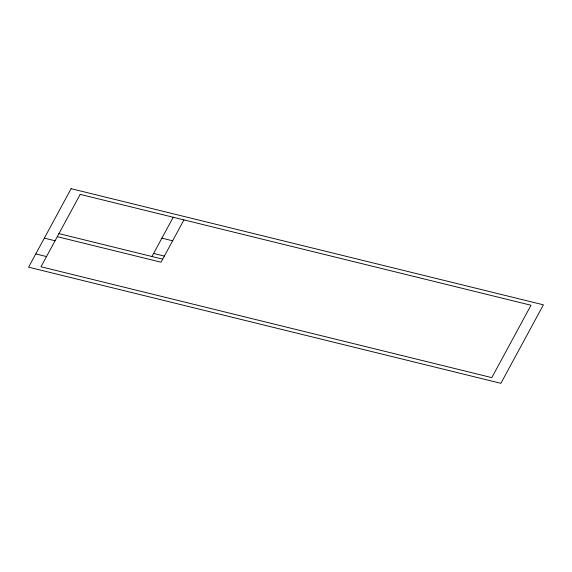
<?xml version="1.0" encoding="UTF-8"?>
<svg xmlns="http://www.w3.org/2000/svg" width="572" height="572" viewBox="0 0 572 572"><rect width="100%" height="100%" fill="white"/><g stroke="black" fill="none" stroke-linecap="round" stroke-linejoin="round"><path stroke-width="0.86" d="M151.959 256.506L173.216 217.253M183.948 219.891L161.039 262.205L57.279 236.686M161.897 238.152L172.63 240.791M153.618 253.446L164.35 256.084M58.93 233.626L162.691 259.145M44.337 238.124L55.069 240.762M35.779 253.925L46.511 256.563M71.114 188.681L28.6 267.181L500.886 383.319L543.4 304.819L71.114 188.681M80.187 194.38L40.991 266.759L491.813 377.62L531.009 305.241L80.187 194.38"/></g></svg>
